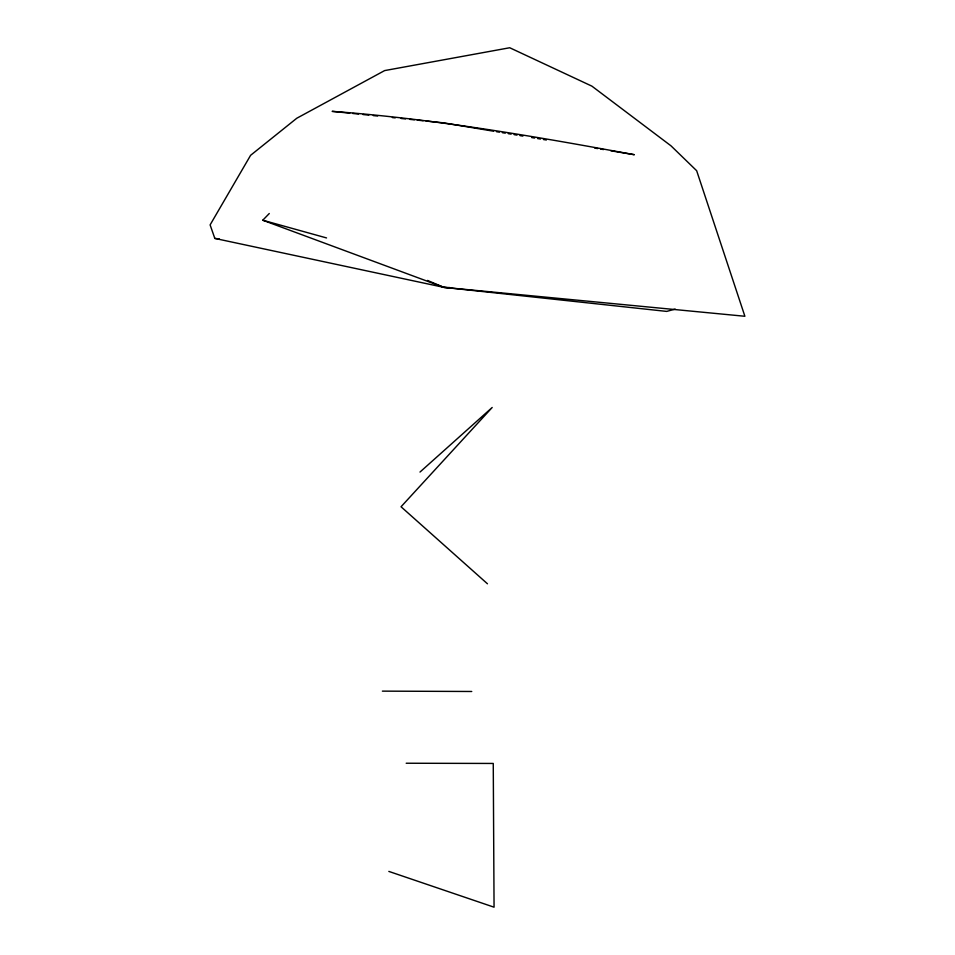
<?xml version="1.0" encoding="UTF-8"?>
<svg xmlns="http://www.w3.org/2000/svg" width="955" height="955" viewBox="0 0 955 955"><rect width="100%" height="100%" fill="white"/><g stroke="black" fill="none" stroke-linecap="round" stroke-linejoin="round"><path stroke-width="1.43" d="M675.197 309.11L666.697 311.402L443.884 287.36L262.768 220.223L269.286 213.514M419.997 472.057L492.183 407.487L401.04 506.759L487.456 583.792M382.382 691.134L471.746 691.48M406.197 763.236L493.258 763.451L494.057 907.19L388.84 871.414M449.841 287.586L443.884 287.36L214.827 238.416L210.112 224.891L250.604 155.307L296.802 118.229L384.638 70.586L509.731 47.75L591.909 86.153L671.019 145.852L696.661 170.718L744.888 316.272L443.884 287.36L427.518 280.436M349.757 113.168L332.149 111.353C433.749 118.838 534.263 136.267 634.347 154.71L610.878 150.794M352.693 113.466L358.567 114.075M362.972 114.528L368.845 115.137M373.25 115.591L377.643 116.044M392.326 117.561L395.263 117.871M401.136 118.48L405.529 118.933M409.934 119.387L414.339 119.841M417.275 120.139L423.149 120.748M426.085 121.058L443.693 122.873L493.556 131.205M214.827 238.416L219.28 238.917M496.493 131.695L499.417 132.184M502.354 132.673L505.291 133.163M508.227 133.652L511.152 134.142M514.088 134.631L517.025 135.121M519.95 135.61L522.886 136.099M531.684 137.568L534.621 138.057M537.558 138.547L540.482 139.036M543.419 139.525L546.356 140.015M594.75 148.097L597.675 148.586M600.611 149.076L603.548 149.565M262.768 220.223L326.55 237.938"/></g></svg>
